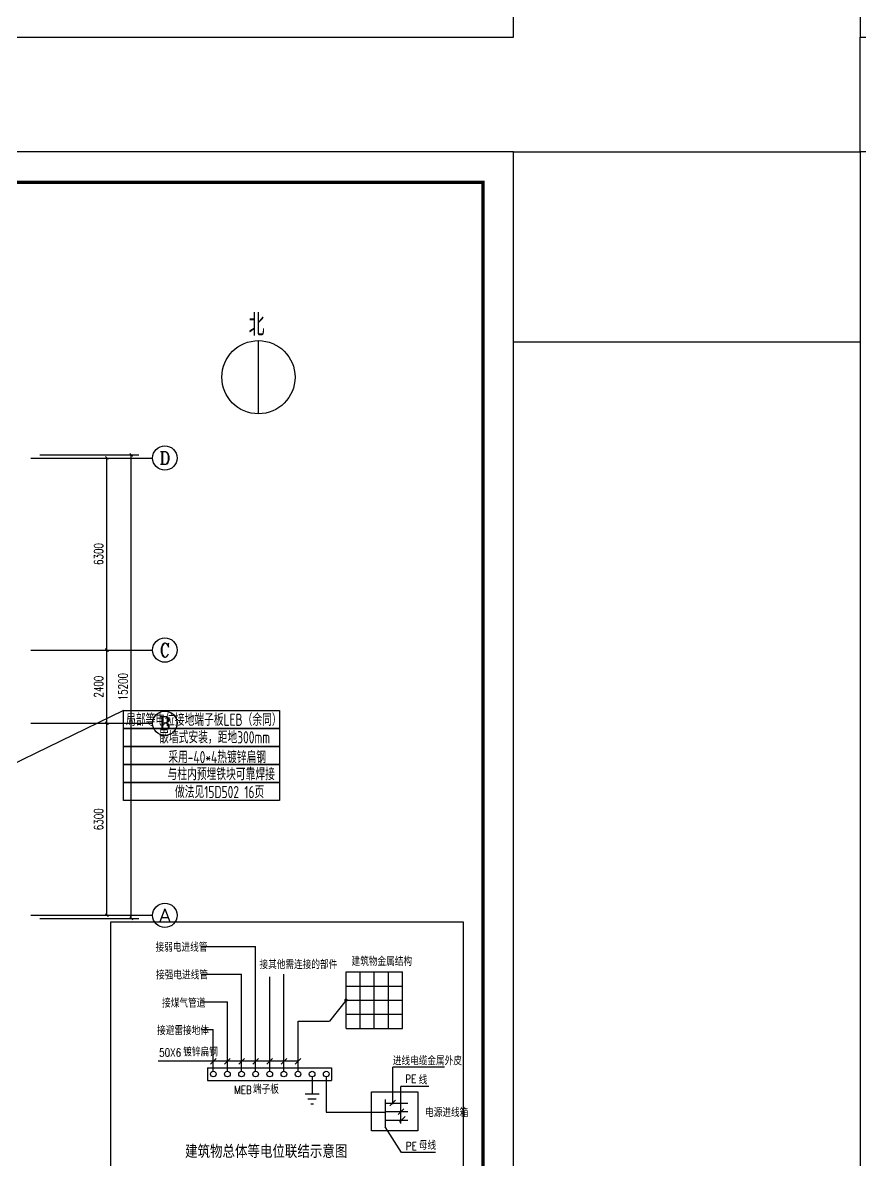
# Model space of a CAD drawing. Extents: x 6250600 to 6678662, y -692028 to -290561.
# Drawn here: x 6304251 to 6331720, y -594737 to -557426 of the extents above; entities that cross this region are included whole.
import ezdxf
from ezdxf.enums import TextEntityAlignment as Align

# ---------------------------------------------------------------- set-up
doc = ezdxf.new("R2010")
doc.units = 0
doc.header["$LTSCALE"] = 1000
doc.header["$MEASUREMENT"] = 0
doc.layers.get('0').update_dxf_attribs({"linetype": 'CONTINUOUS'})
doc.layers.get('Defpoints').update_dxf_attribs({"linetype": 'CONTINUOUS'})
for name, color, linetype in [('AXIS_TEXT', 7, 'CONTINUOUS'), ('PUB_TITLE', 4, 'CONTINUOUS'), ('SYS', 3, 'CONTINUOUS'), ('WIRE-照明', 1, 'CONTINUOUS'), ('建筑底图', 251, 'CONTINUOUS'), ('文字', 11, 'CONTINUOUS'), ('电气', 7, 'CONTINUOUS')]:
    doc.layers.add(name, color=color, linetype=linetype)
doc.styles.add('-黑体', font='simhei.ttf', dxfattribs={"width": 0.8})
doc.styles.add('_HZTXT', font='txt.shx', dxfattribs={"width": 0.8, "bigfont": 'HZTXT.shx'})
doc.styles.add('_TCH_AXIS', font='COMPLEX', dxfattribs={"bigfont": 'GBCBIG'})
doc.styles.add('_TCH_DIM', font='SIMPLEX', dxfattribs={"bigfont": 'GBCBIG'})
doc.styles.add('_TCH_DIM_T3', font='SIMPLEX', dxfattribs={"width": 0.705882, "bigfont": 'GBCBIG'})
doc.styles.add('COMPLEX', font='COMPLEX')
doc.styles.add('sceic', font='sceie.shx', dxfattribs={"width": 0.8, "bigfont": 'sceic.shx'})
doc.dimstyles.new('_TCH_ARCH&&100', dxfattribs={"dimtxt": 297.5, "dimasz": 100, "dimexe": 250, "dimexo": 300, "dimgap": 126.25, "dimtad": 1, "dimdec": 0, "dimzin": 0, "dimdsep": 46, "dimtxsty": '_TCH_DIM_T3', "dimblk": 'ARCHTICK', "dimcen": 0.09, "dimclrt": 7, "dimazin": 2, "dimtfac": 1, "dimtdec": 0, "dimtix": 1, "dimtmove": 2, "dimatfit": 3, "dimfxl": 0, "dimtolj": 1, "dimtzin": 0, "dimarcsym": 0})

# ---------------------------------------------------------------- blocks, each defined once
blk = doc.blocks.new('1X')
blk.add_line((-100, -100), (100, 100))
blk = doc.blocks.new('_ArchTick')
at = {"color": 0, "linetype": 'ByBlock', "const_width": 0.4}
blk.add_lwpolyline([(-0.5, -0.5), (0.5, 0.5)], dxfattribs=at)
blk = doc.blocks.new('*D620')
at = {"layer": 'Defpoints', "color": 0, "transparency": 16777216}
for p in [(6304512, -571603), (6307812, -571603), (6304512, -586803)]:
    blk.add_point(p, dxfattribs=at)
at = {"layer": '建筑底图', "color": 0, "lineweight": -2, "transparency": 16777216}
for p, q in [((6304812, -571603), (6308062, -571603)), ((6307812, -586803), (6307812, -571603)), ((6304812, -586803), (6308062, -586803))]:
    blk.add_line(p, q, dxfattribs=at)
at = {"layer": '建筑底图', "color": 0, "lineweight": -2, "transparency": 16777216, "xscale": 100, "yscale": 100, "zscale": 100}
for p, rotation in [((6307812, -571603), 90), ((6307812, -586803), 270)]:
    blk.add_blockref('_ArchTick', p, dxfattribs=dict(at, rotation=rotation))
at = {"layer": '建筑底图', "color": 7, "transparency": 16777216, "insert": (6307537, -579203), "char_height": 297.5, "attachment_point": 5, "rotation": 90, "style": '_TCH_DIM_T3'}
blk.add_mtext('\\A1;15200', dxfattribs=at)
blk = doc.blocks.new('*D621')
at = {"layer": 'Defpoints', "color": 0, "transparency": 16777216}
for p in [(6304512, -580403), (6307012, -580403), (6304512, -586703)]:
    blk.add_point(p, dxfattribs=at)
at = {"layer": '建筑底图', "color": 0, "lineweight": -2, "transparency": 16777216}
for p, q in [((6304812, -580403), (6307262, -580403)), ((6307012, -586703), (6307012, -580403)), ((6304812, -586703), (6307262, -586703))]:
    blk.add_line(p, q, dxfattribs=at)
at = {"layer": '建筑底图', "color": 0, "lineweight": -2, "transparency": 16777216, "xscale": 100, "yscale": 100, "zscale": 100}
for p, rotation in [((6307012, -580403), 90), ((6307012, -586703), 270)]:
    blk.add_blockref('_ArchTick', p, dxfattribs=dict(at, rotation=rotation))
at = {"layer": '建筑底图', "color": 7, "transparency": 16777216, "insert": (6306737, -583553), "char_height": 297.5, "attachment_point": 5, "rotation": 90, "style": '_TCH_DIM_T3'}
blk.add_mtext('\\A1;6300', dxfattribs=at)
blk = doc.blocks.new('*D622')
at = {"layer": 'Defpoints', "color": 0, "transparency": 16777216}
for p in [(6304512, -578003), (6307012, -578003), (6304512, -580403)]:
    blk.add_point(p, dxfattribs=at)
at = {"layer": '建筑底图', "color": 0, "lineweight": -2, "transparency": 16777216}
for p, q in [((6304812, -578003), (6307262, -578003)), ((6307012, -580403), (6307012, -578003)), ((6304812, -580403), (6307262, -580403))]:
    blk.add_line(p, q, dxfattribs=at)
at = {"layer": '建筑底图', "color": 0, "lineweight": -2, "transparency": 16777216, "xscale": 100, "yscale": 100, "zscale": 100}
for p, rotation in [((6307012, -578003), 90), ((6307012, -580403), 270)]:
    blk.add_blockref('_ArchTick', p, dxfattribs=dict(at, rotation=rotation))
at = {"layer": '建筑底图', "color": 7, "transparency": 16777216, "insert": (6306737, -579203), "char_height": 297.5, "attachment_point": 5, "rotation": 90, "style": '_TCH_DIM_T3'}
blk.add_mtext('\\A1;2400', dxfattribs=at)
blk = doc.blocks.new('*D623')
at = {"layer": 'Defpoints', "color": 0, "transparency": 16777216}
for p in [(6304512, -571703), (6307012, -571703), (6304512, -578003)]:
    blk.add_point(p, dxfattribs=at)
at = {"layer": '建筑底图', "color": 0, "lineweight": -2, "transparency": 16777216}
for p, q in [((6304812, -571703), (6307262, -571703)), ((6307012, -578003), (6307012, -571703)), ((6304812, -578003), (6307262, -578003))]:
    blk.add_line(p, q, dxfattribs=at)
at = {"layer": '建筑底图', "color": 0, "lineweight": -2, "transparency": 16777216, "xscale": 100, "yscale": 100, "zscale": 100}
for p, rotation in [((6307012, -571703), 90), ((6307012, -578003), 270)]:
    blk.add_blockref('_ArchTick', p, dxfattribs=dict(at, rotation=rotation))
at = {"layer": '建筑底图', "color": 7, "transparency": 16777216, "insert": (6306737, -574853), "char_height": 297.5, "attachment_point": 5, "rotation": 90, "style": '_TCH_DIM_T3'}
blk.add_mtext('\\A1;6300', dxfattribs=at)
blk = doc.blocks.new('_AXISO')
blk.add_circle((0, 0), 0.5)
at = {"layer": 'AXIS_TEXT', "style": 'COMPLEX', "width": 1.041667}
blk.add_attdef('A', text='', height=0.56, dxfattribs=at).set_placement((-0.25, -0.28), (0.25, -0.28), align=Align.FIT)

msp = doc.modelspace()

# ---------------------------------------------------------------- linework, layer by layer
at = {"color": 0}
msp.add_lwpolyline([(6331719.6, -557900.9), (6338051.4, -557900.9), (6338051.4, -561660.1), (6331719.6, -561660.1)], close=True, dxfattribs=at)
msp.add_lwpolyline([(6331719.6, -557900.9), (6338051.4, -557900.9), (6338051.4, -561660.1), (6331719.6, -561660.1)], close=True, dxfattribs=at)
at = {"color": 1}
msp.add_lwpolyline([(6320346.9, -561660.1), (6331719.6, -561660.1), (6331719.6, -567904.9), (6320346.9, -567904.9)], close=True, dxfattribs=at)
at = {"layer": 'PUB_TITLE', "color": 4}
for points in [[(6260946.9, -557900.9), (6320346.9, -557900.9), (6320346.9, -515900.9), (6260946.9, -515900.9)], [(6331719.6, -557900.9), (6391119.6, -557900.9), (6391119.6, -515900.9), (6331719.6, -515900.9)], [(6260946.9, -603660.1), (6320346.9, -603660.1), (6320346.9, -561660.1), (6260946.9, -561660.1)], [(6331719.6, -603660.1), (6391119.6, -603660.1), (6391119.6, -561660.1), (6331719.6, -561660.1)]]:
    msp.add_lwpolyline(points, close=True, dxfattribs=at)
at = {"layer": 'PUB_TITLE', "color": 4, "const_width": 100}
msp.add_lwpolyline([(6263446.9, -602660.1), (6319346.9, -602660.1), (6319346.9, -562660.1), (6263446.9, -562660.1)], close=True, dxfattribs=at)
at = {"layer": 'SYS', "color": 3, "linetype": 'Continuous'}
for p, q in [((6310116.6, -587728.2), (6311889.7, -587728.2)), ((6311889.7, -591817.3), (6311889.7, -587728.2)), ((6310116.6, -588636.4), (6311426.6, -588636.4)), ((6311426.6, -591817.3), (6311426.6, -588636.4)), ((6312352.8, -591817.3), (6312352.8, -588719)), ((6314853.6, -590413.3), (6314853.6, -588560.8)), ((6314853.6, -588560.8), (6316706.1, -588560.8)), ((6315316.7, -590413.3), (6315316.7, -588560.8)), ((6315779.9, -590413.3), (6315779.9, -588560.8)), ((6316243, -590413.3), (6316243, -588560.8)), ((6316706.1, -590413.3), (6316706.1, -588560.8)), ((6314853.6, -589023.9), (6316706.1, -589023.9)), ((6314853.6, -589487), (6316706.1, -589487)), ((6310116.6, -589544.6), (6310963.5, -589544.6)), ((6310963.5, -591817.3), (6310963.5, -589544.6)), ((6314853.6, -589950.1), (6316706.1, -589950.1)), ((6310116.6, -590452.7), (6310500.3, -590452.7)), ((6310500.3, -591817.3), (6310500.3, -590452.7)), ((6314853.6, -590413.3), (6316706.1, -590413.3)), ((6313279.1, -591490.9), (6308697.8, -591490.9)), ((6310309.5, -591702.9), (6314374.7, -591702.9)), ((6310309.5, -591702.9), (6310309.5, -592116.9)), ((6314374.7, -591702.9), (6314374.7, -592116.9)), ((6316388.5, -592897.7), (6316388.5, -591688.4)), ((6318088.7, -591688.4), (6316388.5, -591688.4)), ((6310309.5, -592116.9), (6314374.7, -592116.9)), ((6313742.2, -592002.5), (6313742.2, -592557.5)), ((6314205.3, -592002.5), (6314205.3, -593158.9)), ((6316653.2, -593531), (6316653.2, -592321.6)), ((6317566.1, -592321.6), (6316653.2, -592321.6)), ((6313515.2, -592557.5), (6313969.2, -592557.5)), ((6313606, -592722.6), (6313878.4, -592722.6)), ((6316140.2, -592749.6), (6316140.2, -593642.6)), ((6316140.2, -592861.2), (6316885.3, -592861.2)), ((6313701.4, -592887.7), (6313783.1, -592887.7)), ((6314205.3, -593158.9), (6316140.2, -593158.9)), ((6316140.2, -593139.1), (6316885.3, -593139.1)), ((6316140.2, -593416.9), (6316885.3, -593416.9)), ((6316671.8, -594479.8), (6316140.2, -593642.6)), ((6317793.3, -594479.8), (6316671.8, -594479.8))]:
    msp.add_line(p, q, dxfattribs=at)
at = {"layer": 'SYS', "color": 3, "linetype": 'Continuous', "const_width": 55.3}
msp.add_lwpolyline([(6314825.7, -589487, 1), (6314881.5, -589487, 1)], format="xyb", close=True, dxfattribs=at)
at = {"layer": 'SYS', "color": 3, "linetype": 'Continuous'}
msp.add_lwpolyline([(6315684.5, -592489.1), (6317212.1, -592489.1), (6317212.1, -593772.8), (6315684.5, -593772.8)], close=True, dxfattribs=at)
for centre in [(6310500.3, -591909.9), (6310963.5, -591909.9), (6311426.6, -591909.9), (6311889.7, -591909.9), (6312352.8, -591909.9), (6312816, -591909.9), (6313279.1, -591909.9), (6313742.2, -591909.9), (6314205.3, -591909.9)]:
    msp.add_circle(centre, 92.6, dxfattribs=at)
at = {"layer": 'WIRE-照明'}
for p, q in [((6312816, -591817.3), (6312816, -588629.9)), ((6314853.6, -589487), (6314313.5, -590177.5)), ((6313279.1, -591817.3), (6313279.1, -590177.5)), ((6313279.1, -590177.5), (6314313.5, -590177.5))]:
    msp.add_line(p, q, dxfattribs=at)
at = {"layer": 'WIRE-照明', "const_width": 18.8}
for points in [[(6311889.7, -587728.2), (6310116.6, -587728.2)], [(6311889.7, -591817.3), (6311889.7, -587728.2)], [(6311426.6, -588636.4), (6310116.6, -588636.4)], [(6311426.6, -591817.3), (6311426.6, -588636.4)], [(6312352.8, -591818.2), (6312352.8, -588719)], [(6312816, -591817.3), (6312816, -588629.9)], [(6314313.5, -590177.5), (6314853.6, -589487)], [(6310963.5, -589544.6), (6310116.6, -589544.6)], [(6310963.5, -591817.3), (6310963.5, -589544.6)], [(6313279.1, -590177.5), (6314313.5, -590177.5)], [(6313279.1, -591817.3), (6313279.1, -590177.5)], [(6310500.3, -590452.7), (6310116.6, -590452.7)], [(6310500.3, -591817.3), (6310500.3, -590452.7)], [(6314205.3, -592002.5), (6314205.3, -593158.9)], [(6316140.2, -593642.6), (6316140.2, -592749.6)], [(6316140.2, -592861.2), (6316885.3, -592861.2)], [(6314205.3, -593158.9), (6316140.2, -593158.9)], [(6316140.2, -593139.1), (6316885.3, -593139.1)], [(6316140.2, -593416.9), (6316885.3, -593416.9)]]:
    msp.add_lwpolyline(points, dxfattribs=at)
at = {"layer": '建筑底图'}
for p, q in [((6304511.8, -571702.9), (6308511.8, -571702.9)), ((6304511.8, -578002.9), (6308511.8, -578002.9)), ((6304511.8, -580402.9), (6308511.8, -580402.9)), ((6304511.8, -586702.9), (6308511.8, -586702.9))]:
    msp.add_line(p, q, dxfattribs=at)
msp.add_lwpolyline([(6311981.1, -570251.9), (6311981.1, -567851.9)], dxfattribs=at)
msp.add_circle((6311981.1, -569051.9), 1200, dxfattribs=at)
at = {"layer": '电气', "color": 6, "linetype": 'Continuous'}
for p, q in [((6307557.6, -579985.2), (6301411.8, -582973.8)), ((6312669.7, -581166.9), (6307557.3, -581166.9)), ((6312669.4, -582348.7), (6307557, -582348.7))]:
    msp.add_line(p, q, dxfattribs=at)
for points in [[(6307557.6, -579985.2), (6312669.7, -579985.2), (6312669.7, -580576), (6307557.6, -580576)], [(6307557.6, -580576), (6312669.7, -580576), (6312669.7, -581166.9), (6307557.6, -581166.9)], [(6307557.3, -581166.9), (6312669.4, -581166.9), (6312669.4, -581757.8), (6307557.3, -581757.8)], [(6307557.3, -581757.8), (6312669.4, -581757.8), (6312669.4, -582348.7), (6307557.3, -582348.7)], [(6307557, -582348.7), (6312669.1, -582348.7), (6312669.1, -582939.6), (6307557, -582939.6)]]:
    msp.add_lwpolyline(points, close=True, dxfattribs=at)
at = {"layer": '电气'}
msp.add_lwpolyline([(6307145.5, -586916.6), (6318698.5, -586916.6), (6318698.5, -596556.5), (6307145.5, -596556.5)], close=True, dxfattribs=at)

# ---------------------------------------------------------------- block references
at = {"layer": 'SYS', "color": 3, "linetype": 'Continuous', "xscale": 0.9262500002514571, "yscale": 0.9262500002514571, "zscale": 0.9262500002514571}
for p in [(6310500.3, -591490.9), (6310963.5, -591490.9), (6311426.6, -591490.9), (6311889.7, -591490.9), (6312352.8, -591490.9), (6312816, -591490.9), (6313279.1, -591490.9), (6316388.5, -592859.8), (6316653.2, -593139.1), (6316696.2, -593390.3)]:
    msp.add_blockref('1X', p, dxfattribs=at)
at = {"layer": '建筑底图'}
ref = msp.add_blockref('_AXISO', (6308911.8, -571702.9), dxfattribs=dict(at, xscale=800, yscale=800, zscale=800))
ref.add_attrib('A', 'D', dxfattribs={"layer": 'AXIS_TEXT', "color": 0, "height": 435.3, "style": '_TCH_AXIS'}).set_placement((6308735.6, -571920.6), (6309088, -571920.6), align=Align.FIT)
ref = msp.add_blockref('_AXISO', (6308911.8, -578002.9), dxfattribs=dict(at, xscale=800, yscale=800, zscale=800))
ref.add_attrib('A', 'C', dxfattribs={"layer": 'AXIS_TEXT', "color": 0, "height": 455.7, "style": '_TCH_AXIS'}).set_placement((6308749, -578230.8), (6309074.5, -578230.8), align=Align.FIT)
ref = msp.add_blockref('_AXISO', (6308911.8, -580402.9), dxfattribs=dict(at, xscale=800, yscale=800, zscale=800))
ref.add_attrib('A', 'B', dxfattribs={"layer": 'AXIS_TEXT', "color": 0, "height": 435.3, "style": '_TCH_AXIS'}).set_placement((6308735.6, -580620.6), (6309088, -580620.6), align=Align.FIT)
ref = msp.add_blockref('_AXISO', (6308911.8, -586702.9), dxfattribs=dict(at, xscale=800, yscale=800, zscale=800))
ref.add_attrib('A', 'A', dxfattribs={"layer": 'AXIS_TEXT', "color": 0, "height": 425.2, "style": '_TCH_AXIS'}).set_placement((6308729.6, -586915.5), (6309094, -586915.5), align=Align.FIT)

# ---------------------------------------------------------------- texts
at = {"layer": '建筑底图', "style": '_TCH_DIM'}
msp.add_text('北', height=723.4, dxfattribs=at).set_placement((6311659.8, -567698.1))
at = {"layer": '文字', "color": 2, "style": '_HZTXT', "width": 0.8}
for s, p in [('接弱电进线管', (6308606, -587894.8)), ('接其他需连接的部件', (6312015.3, -588462.4)), ('建筑物金属结构', (6315036, -588358.9)), ('接强电进线管', (6308625.2, -588803)), ('接煤气管道', (6308823, -589726.1)), ('接避雷接地体', (6308657.9, -590624.8)), ('50X6', (6308725.8, -591336.4)), ('镀锌扁钢', (6309514.8, -591328.5)), ('进线电缆金属外皮', (6316388.6, -591617.2)), ('线', (6317236.6, -592245.7)), ('端子板', (6311802.7, -592551.2)), ('电源进线箱', (6317445.4, -593317)), ('母线', (6317243.2, -594391.8))]:
    msp.add_text(s, height=262.5, dxfattribs=at).set_placement(p)
for s, p in [('PE', (6316978.2, -592069)), ('MEB', (6311473.8, -592430.2)), ('PE', (6316996.8, -594273.6))]:
    msp.add_text(s, height=262.5, dxfattribs=at).set_placement(p, align=Align.MIDDLE)
at = {"layer": '电气', "color": 6, "linetype": 'Continuous', "style": 'sceic', "width": 0.8}
for s, p in [('局部等电位接地端子板LEB（余同）', (6307638.2, -580488.9)), ('嵌墙式安装，距地300mm', (6308725.3, -581063.9)), ('采用-40*4热镀锌扁钢', (6309023.5, -581714.6)), ('与柱内预埋铁块可靠焊接', (6309000.3, -582272.5)), ('做法见15D502 16页', (6309242.6, -582858.4))]:
    msp.add_text(s, height=400, dxfattribs=at).set_placement(p)
at = {"layer": '电气', "color": 7, "style": '-黑体', "width": 0.8}
msp.add_text('建筑物总体等电位联结示意图', height=375, dxfattribs=at).set_placement((6309575.4, -594622.1))

# ---------------------------------------------------------------- dimensions: what is measured, and where the dimension line sits
at = {"layer": '建筑底图'}
for p1, p2, distance, picture, middle in [((6304511.8, -586802.9), (6304511.8, -571602.9), -3300, '*D620', (6307536.8, -579202.9)), ((6304511.8, -578002.9), (6304511.8, -571702.9), -2500, '*D623', (6306736.8, -574852.9)), ((6304511.8, -580402.9), (6304511.8, -578002.9), -2500, '*D622', (6306736.8, -579202.9)), ((6304511.8, -586702.9), (6304511.8, -580402.9), -2500, '*D621', (6306736.8, -583552.9))]:
    dim = msp.add_aligned_dim(p1=p1, p2=p2, distance=distance, dimstyle='_TCH_ARCH&&100', dxfattribs=at)
    dim.commit()
    dim.dimension.update_dxf_attribs({"geometry": picture, "text_midpoint": middle})

doc.saveas('drawing.dxf')
